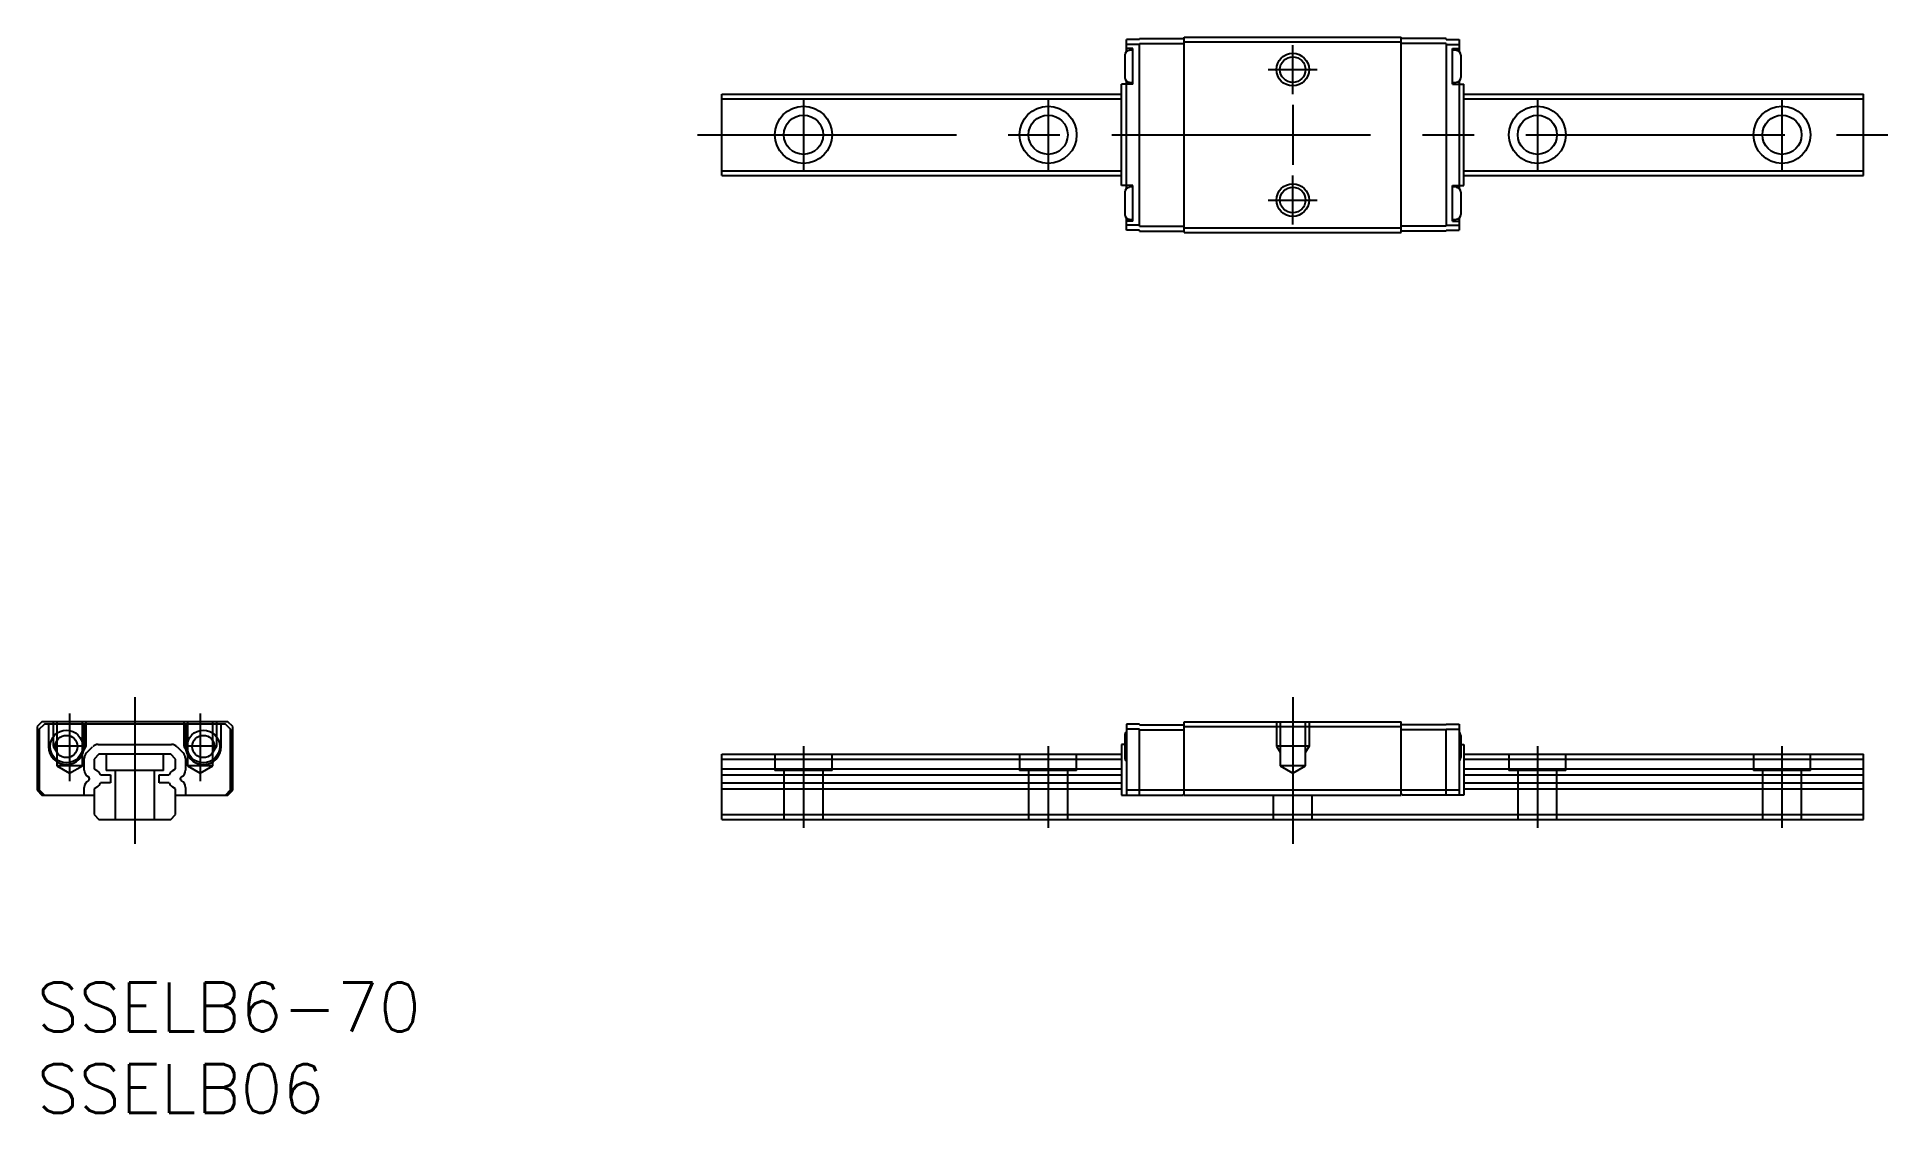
# Model space of a CAD drawing. Extents: x 0 to 114, y -8 to 58.
import ezdxf

# ---------------------------------------------------------------- set-up
doc = ezdxf.new("R2010")
doc.units = 0
doc.header["$LTSCALE"] = 0.5
doc.linetypes.add('CENTER', pattern=[50.8, 31.75, -6.35, 6.35, -6.35])
doc.linetypes.add('DASHED', pattern=[19.05, 12.7, -6.35])
for name, color, linetype in [('MSM_CENTER', 1, 'CENTER'), ('MSM_CONTINUOUS', 7, 'CONTINUOUS'), ('MSM_DASHED', 4, 'DASHED'), ('MSM_NARROW', 5, 'CONTINUOUS'), ('MSM_PART_NUMBER', 7, 'CONTINUOUS')]:
    doc.layers.add(name, color=color, linetype=linetype)
doc.styles.get("Standard").update_dxf_attribs({"font": 'txt.shx', "height": 1, "bigfont": 'bigfont.shx'})

# ---------------------------------------------------------------- blocks, each defined once
blk = doc.blocks.new('*U2')
at = {"layer": 'MSM_PART_NUMBER'}
blk.add_text('SSELB6-70', height=3, dxfattribs=at).set_placement((0, -3))
blk = doc.blocks.new('*U3')
at = {"layer": 'MSM_PART_NUMBER'}
blk.add_text('SSELB06', height=3, dxfattribs=at).set_placement((0, -8))

msp = doc.modelspace()

# ---------------------------------------------------------------- linework, layer by layer
at = {"layer": 'MSM_CENTER'}
for p, q in [((77, 54.5), (77, 57.5)), ((75.5, 56), (78.5, 56)), ((47, 54.25), (47, 49.75)), ((62, 54.25), (62, 49.75)), ((77, 53.84), (77, 50.16)), ((92, 54.25), (92, 49.75)), ((107, 54.25), (107, 49.75)), ((40.5, 52), (113.5, 52)), ((77, 46.5), (77, 49.5)), ((75.5, 48), (78.5, 48)), ((6, 17.5), (6, 8.5)), ((77, 17.5), (77, 8.5)), ((2, 16.5), (2, 12.35)), ((10, 16.5), (10, 12.35)), ((47, 14.5), (47, 9.5)), ((62, 14.5), (62, 9.5)), ((92, 14.5), (92, 9.5)), ((107, 14.5), (107, 9.5))]:
    msp.add_line(p, q, dxfattribs=at)
at = {"layer": 'MSM_CONTINUOUS'}
for p, q in [((67.6, 57.9), (70.35, 57.9)), ((67.6, 57.85), (67.6, 57.9)), ((70.35, 58), (83.65, 58)), ((70.35, 46), (70.35, 58)), ((83.65, 46), (83.65, 58)), ((86.4, 57.9), (83.65, 57.9)), ((86.4, 57.85), (86.4, 57.9)), ((66.7, 56.88), (66.7, 55.52)), ((66.8, 57.1), (66.8, 57.85)), ((67.6, 57.85), (66.8, 57.85)), ((67.6, 57.55), (66.8, 57.55)), ((67.2, 57.3), (66.8, 57.3)), ((67.2, 57.2), (66.97, 57.18)), ((67.2, 55.1), (67.2, 57.3)), ((67.6, 46.4), (67.6, 57.6)), ((67.6, 57.6), (70.35, 57.6)), ((70.35, 57.7), (83.65, 57.7)), ((86.4, 57.6), (83.65, 57.6)), ((86.4, 57.85), (87.2, 57.85)), ((86.4, 57.6), (86.4, 46.4)), ((86.4, 57.55), (87.2, 57.55)), ((86.8, 55.1), (86.8, 57.3)), ((86.8, 57.3), (87.2, 57.3)), ((87.03, 57.18), (86.8, 57.2)), ((87.2, 57.85), (87.2, 57.1)), ((87.3, 56.88), (87.3, 55.52)), ((42, 54.5), (66.5, 54.5)), ((42, 49.5), (42, 54.5)), ((66.8, 55.1), (66.5, 55.1)), ((66.5, 48.9), (66.5, 55.1)), ((66.8, 48.7), (66.8, 55.3)), ((67.2, 55.1), (66.8, 55.1)), ((66.97, 55.22), (67.2, 55.2)), ((86.8, 55.2), (87.03, 55.22)), ((86.8, 55.1), (87.2, 55.1)), ((87.2, 55.3), (87.2, 48.7)), ((87.2, 55.1), (87.5, 55.1)), ((87.5, 48.9), (87.5, 55.1)), ((87.5, 54.5), (112, 54.5)), ((112, 49.5), (112, 54.5)), ((42, 54.2), (66.5, 54.2)), ((87.5, 54.2), (112, 54.2)), ((42, 49.8), (66.5, 49.8)), ((42, 49.5), (66.5, 49.5)), ((66.8, 48.9), (66.5, 48.9)), ((67.2, 48.9), (66.8, 48.9)), ((67.2, 46.7), (67.2, 48.9)), ((86.8, 46.7), (86.8, 48.9)), ((86.8, 48.9), (87.2, 48.9)), ((87.2, 48.9), (87.5, 48.9)), ((87.5, 49.8), (112, 49.8)), ((87.5, 49.5), (112, 49.5)), ((66.7, 48.48), (66.7, 47.12)), ((67.2, 48.8), (66.97, 48.78)), ((87.03, 48.78), (86.8, 48.8)), ((87.3, 48.48), (87.3, 47.12)), ((66.8, 46.15), (66.8, 46.9)), ((67.2, 46.7), (66.8, 46.7)), ((66.97, 46.82), (67.2, 46.8)), ((86.8, 46.8), (87.03, 46.82)), ((86.8, 46.7), (87.2, 46.7)), ((87.2, 46.9), (87.2, 46.15)), ((67.6, 46.45), (66.8, 46.45)), ((67.6, 46.15), (66.8, 46.15)), ((67.6, 46.4), (70.35, 46.4)), ((67.6, 46.1), (67.6, 46.15)), ((67.6, 46.1), (70.35, 46.1)), ((70.35, 46.3), (83.65, 46.3)), ((70.35, 46), (83.65, 46)), ((86.4, 46.4), (83.65, 46.4)), ((86.4, 46.1), (83.65, 46.1)), ((86.4, 46.45), (87.2, 46.45)), ((86.4, 46.1), (86.4, 46.15)), ((86.4, 46.15), (87.2, 46.15)), ((0.3, 16), (0, 15.7)), ((11.7, 16), (0.3, 16)), ((12, 15.7), (11.7, 16)), ((70.35, 11.5), (70.35, 16)), ((70.35, 16), (83.65, 16)), ((83.65, 11.5), (83.65, 16)), ((0, 15.7), (0, 11.8)), ((0.45, 15.85), (0.1, 15.5)), ((0.1, 15.5), (0.1, 11.8)), ((0.15, 11.8), (0.15, 15.55)), ((11.55, 15.85), (0.45, 15.85)), ((0.7, 15.85), (0.7, 14.48)), ((2.9, 14.48), (2.9, 15.85)), ((9.1, 15.85), (9.1, 14.48)), ((11.3, 14.48), (11.3, 15.85)), ((11.9, 15.5), (11.55, 15.85)), ((11.85, 15.55), (11.85, 11.8)), ((11.9, 11.8), (11.9, 15.5)), ((12, 11.8), (12, 15.7)), ((66.7, 15.16), (66.7, 13.8)), ((66.8, 15.85), (66.8, 11.5)), ((67.6, 15.85), (66.8, 15.85)), ((67.6, 15.55), (66.8, 15.55)), ((67.6, 15.8), (67.6, 15.85)), ((67.6, 15.8), (70.35, 15.8)), ((67.6, 11.5), (67.6, 15.55)), ((67.6, 15.5), (70.35, 15.5)), ((70.35, 15.7), (83.65, 15.7)), ((86.4, 15.8), (83.65, 15.8)), ((86.4, 15.5), (83.65, 15.5)), ((86.4, 15.85), (87.2, 15.85)), ((86.4, 15.85), (86.4, 15.8)), ((86.4, 11.5), (86.4, 15.55)), ((86.4, 15.55), (87.2, 15.55)), ((87.2, 15.85), (87.2, 11.5)), ((87.3, 15.16), (87.3, 13.8)), ((2.9, 13.03), (2.9, 13.75)), ((3.04, 14.09), (3.41, 14.46)), ((3.8, 14), (3.5, 13.7)), ((3.5, 13.7), (3.5, 13.11)), ((3.75, 14.6), (8.25, 14.6)), ((8.2, 14), (3.8, 14)), ((8.5, 13.7), (8.2, 14)), ((8.5, 13.11), (8.5, 13.7)), ((8.59, 14.46), (8.96, 14.09)), ((9.1, 13.75), (9.1, 13.03)), ((42, 14), (66.5, 14)), ((42, 10), (42, 14)), ((42, 13.7), (66.5, 13.7)), ((66.7, 14.6), (66.5, 14.6)), ((66.5, 14.6), (66.5, 11.5)), ((87.3, 14.6), (87.5, 14.6)), ((87.5, 14.6), (87.5, 11.5)), ((87.5, 14), (112, 14)), ((87.5, 13.7), (112, 13.7)), ((112, 10), (112, 14)), ((3.5, 13.11), (3.68, 13.01)), ((3.9, 12.75), (4.5, 12.75)), ((4.5, 12.75), (4.5, 12.25)), ((7.5, 12.25), (7.5, 12.75)), ((7.5, 12.75), (8.1, 12.75)), ((8.32, 13.01), (8.5, 13.11)), ((42, 13.11), (66.5, 13.11)), ((42, 12.75), (66.5, 12.75)), ((87.5, 13.11), (112, 13.11)), ((87.5, 12.75), (112, 12.75)), ((0, 11.8), (0.3, 11.5)), ((0.1, 11.8), (0.4, 11.5)), ((0.45, 11.5), (0.15, 11.8)), ((0.3, 11.5), (3.5, 11.5)), ((2.9, 11.5), (2.9, 11.97)), ((3.68, 11.99), (3.5, 11.89)), ((3.5, 11.89), (3.5, 10.3)), ((4.5, 12.25), (3.9, 12.25)), ((8.1, 12.25), (7.5, 12.25)), ((8.5, 11.89), (8.32, 11.99)), ((8.5, 10.3), (8.5, 11.89)), ((8.5, 11.5), (11.7, 11.5)), ((9.1, 11.97), (9.1, 11.5)), ((11.85, 11.8), (11.55, 11.5)), ((11.6, 11.5), (11.9, 11.8)), ((11.7, 11.5), (12, 11.8)), ((42, 12.25), (66.5, 12.25)), ((42, 11.89), (66.5, 11.89)), ((66.5, 11.5), (70.3, 11.5)), ((87.2, 11.8), (66.8, 11.8)), ((70.3, 11.5), (70.3, 11.55)), ((70.3, 11.55), (70.35, 11.55)), ((70.35, 11.5), (83.65, 11.5)), ((83.7, 11.55), (83.65, 11.55)), ((83.7, 11.55), (83.7, 11.5)), ((87.5, 11.5), (83.7, 11.5)), ((87.5, 12.25), (112, 12.25)), ((87.5, 11.89), (112, 11.89)), ((3.5, 10.3), (3.8, 10)), ((8.2, 10), (8.5, 10.3)), ((42, 10.3), (112, 10.3)), ((3.8, 10), (8.2, 10)), ((42, 10), (112, 10))]:
    msp.add_line(p, q, dxfattribs=at)
for centre, radius in [((77, 56), 0.784), ((47, 52), 1.75), ((62, 52), 1.75), ((92, 52), 1.75), ((107, 52), 1.75), ((47, 52), 1.2), ((62, 52), 1.2), ((92, 52), 1.2), ((107, 52), 1.2), ((77, 48), 0.784), ((1.8, 14.48), 1), ((1.8, 14.48), 0.68), ((10.2, 14.48), 1), ((10.2, 14.48), 0.68)]:
    msp.add_circle(centre, radius, dxfattribs=at)
for centre, radius, start, end in [((67, 56.88), 0.3, 95.2906, 179.9996), ((87, 56.88), 0.3, 0.0004, 84.7094), ((67, 55.52), 0.3, 180.0004, 264.7094), ((87, 55.52), 0.3, 275.2906, 359.9996), ((67, 48.48), 0.3, 95.2906, 179.9996), ((87, 48.48), 0.3, 0.0004, 84.7094), ((67, 47.12), 0.3, 180.0004, 264.7094), ((87, 47.12), 0.3, 275.2906, 359.9996), ((67, 15.16), 0.3, 131.8103, 179.9996), ((87, 15.16), 0.3, 0.0004, 48.1897), ((1.8, 14.48), 1.1, 180, 0), ((3.37, 13.75), 0.473, 135, 180), ((3.75, 14.13), 0.473, 90, 135), ((8.25, 14.13), 0.473, 45, 90), ((8.63, 13.75), 0.473, 0, 45), ((10.2, 14.48), 1.1, 180, 0), ((67, 13.8), 0.3, 180.0004, 228.1897), ((87, 13.8), 0.3, 311.8103, 359.9996), ((3.37, 13.03), 0.473, 180, 242.5818), ((3.09, 12.5), 0.127, 297.4238, 62.5762), ((3.43, 12.57), 0.5, 20.6525, 60.7378), ((8.57, 12.57), 0.5, 119.2622, 159.3475), ((8.91, 12.5), 0.127, 117.4238, 242.5762), ((8.63, 13.03), 0.473, 297.4182, 0), ((3.37, 11.97), 0.473, 117.4182, 180), ((3.43, 12.43), 0.5, 299.2622, 339.3475), ((8.57, 12.43), 0.5, 200.6525, 240.7378), ((8.63, 11.97), 0.473, 0, 62.5818)]:
    msp.add_arc(centre, radius, start, end, dxfattribs=at)
at = {"layer": 'MSM_DASHED'}
for p, q in [((1, 16), (1, 14.5)), ((1.22, 16), (1.22, 13.3)), ((2.78, 13.3), (2.78, 16)), ((3, 16), (3, 14.5)), ((9, 16), (9, 14.5)), ((9.22, 16), (9.22, 13.3)), ((10.78, 13.3), (10.78, 16)), ((11, 16), (11, 14.5)), ((76, 16), (76, 14.5)), ((76.22, 16), (76.22, 13.3)), ((77.78, 13.3), (77.78, 16)), ((78, 16), (78, 14.5)), ((3, 14.5), (1, 14.5)), ((1, 14.5), (1.22, 14.13)), ((3, 14.5), (2.78, 14.13)), ((4.25, 14), (4.25, 13)), ((7.75, 13), (7.75, 14)), ((11, 14.5), (9, 14.5)), ((9, 14.5), (9.22, 14.13)), ((11, 14.5), (10.78, 14.13)), ((45.25, 14), (45.25, 13)), ((48.75, 13), (48.75, 14)), ((60.25, 14), (60.25, 13)), ((63.75, 13), (63.75, 14)), ((78, 14.5), (76, 14.5)), ((76, 14.5), (76.22, 14.13)), ((78, 14.5), (77.78, 14.13)), ((90.25, 14), (90.25, 13)), ((93.75, 13), (93.75, 14)), ((105.25, 14), (105.25, 13)), ((108.75, 13), (108.75, 14)), ((2.78, 13.3), (1.22, 13.3)), ((1.22, 13.3), (2, 12.85)), ((2, 12.85), (2.78, 13.3)), ((7.75, 13), (4.25, 13)), ((4.8, 13), (4.8, 10)), ((7.2, 10), (7.2, 13)), ((10.78, 13.3), (9.22, 13.3)), ((9.22, 13.3), (10, 12.85)), ((10, 12.85), (10.78, 13.3)), ((48.75, 13), (45.25, 13)), ((45.8, 13), (45.8, 10)), ((48.2, 10), (48.2, 13)), ((63.75, 13), (60.25, 13)), ((60.8, 13), (60.8, 10)), ((63.2, 10), (63.2, 13)), ((77.78, 13.3), (76.22, 13.3)), ((76.22, 13.3), (77, 12.85)), ((77, 12.85), (77.78, 13.3)), ((93.75, 13), (90.25, 13)), ((90.8, 13), (90.8, 10)), ((93.2, 10), (93.2, 13)), ((108.75, 13), (105.25, 13)), ((105.8, 13), (105.8, 10)), ((108.2, 10), (108.2, 13)), ((75.8, 11.5), (75.8, 10)), ((78.2, 10), (78.2, 11.5))]:
    msp.add_line(p, q, dxfattribs=at)
at = {"layer": 'MSM_NARROW'}
for centre in [(77, 56), (77, 48)]:
    msp.add_circle(centre, 1, dxfattribs=at)

# ---------------------------------------------------------------- block references
at = {"layer": 'MSM_CONTINUOUS'}
for name in ['*U2', '*U3']:
    msp.add_blockref(name, (0, 0), dxfattribs=at)

doc.saveas('drawing.dxf')
